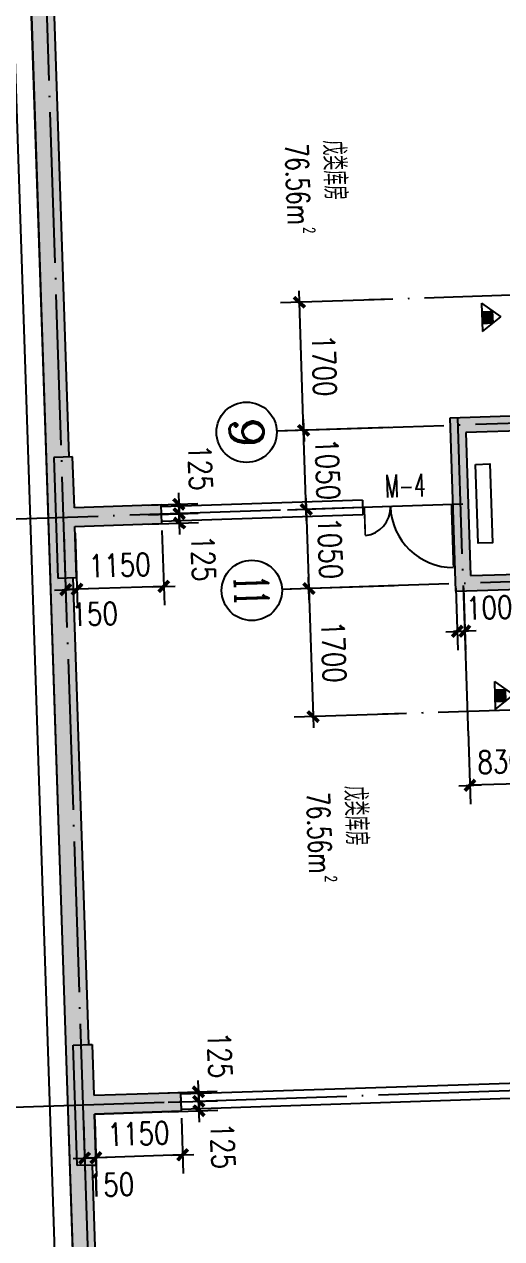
# Model space of a CAD drawing. Extents: x 634182 to 802382, y -1101880 to -864080.
# Drawn here: x 649211 to 655539, y -999921 to -983810 of the extents above; entities that cross this region are included whole.
import ezdxf
from ezdxf.enums import TextEntityAlignment as Align

# ---------------------------------------------------------------- set-up
doc = ezdxf.new("R2010")
doc.units = 0
doc.header["$LTSCALE"] = 1000
doc.header["$MEASUREMENT"] = 0
doc.linetypes.add('DOTE', pattern=[2.42, 2, -0.2, 0.02, -0.2])
doc.layers.get('0').update_dxf_attribs({"linetype": 'CONTINUOUS'})
doc.layers.get('DEFPOINTS').update_dxf_attribs({"linetype": 'CONTINUOUS'})
for name, color, linetype in [('21', 21, 'CONTINUOUS'), ('AXIS', 3, 'CONTINUOUS'), ('AXIS_TEXT', 7, 'CONTINUOUS'), ('DOTE', 1, 'DOTE'), ('MCB', 75, 'CONTINUOUS'), ('PUB_DIM', 3, 'CONTINUOUS'), ('STAIR', 2, 'CONTINUOUS'), ('TEXT1', 7, 'CONTINUOUS'), ('WALL', 191, 'CONTINUOUS'), ('WINDOW', 2, 'CONTINUOUS')]:
    doc.layers.add(name, color=color, linetype=linetype)
doc.styles.add('COMPLEX', font='COMPLEX')
doc.styles.add('DIM_FONT', font='simplex.shx', dxfattribs={"width": 0.8})
doc.styles.add('Z', font='romans', dxfattribs={"width": 0.8, "bigfont": 'z'})
doc.dimstyles.new('DIMN', dxfattribs={"dimtxt": 300, "dimasz": 1, "dimexe": 250, "dimexo": 300, "dimgap": 150, "dimtad": 1, "dimdec": 0, "dimzin": 0, "dimdsep": 46, "dimtxsty": 'DIM_FONT', "dimblk": '_DIMX', "dimblk1": '_DIMX', "dimblk2": '_DIMX', "dimcen": 2.5, "dimclrt": 7, "dimadec": 0, "dimazin": 0, "dimtfac": 1, "dimtdec": 0, "dimtix": 1, "dimtmove": 2, "dimatfit": 3, "dimldrblk": '_DIMX', "dimfxl": 0, "dimtolj": 1, "dimtzin": 0, "dimarcsym": 0})

# ---------------------------------------------------------------- blocks, each defined once
blk = doc.blocks.new('_DIMX')
blk.add_line((-150, 0), (150, 0))
at = {"const_width": 50}
blk.add_lwpolyline([(-70, -70), (70, 70)], dxfattribs=at)
blk = doc.blocks.new('*D1071')
at = {"color": 0, "linetype": 'ByBlock'}
for p, q in [((647566, -966172), (644767, -966264)), ((646624, -1014708), (645017, -966257)), ((649173, -1014625), (646375, -1014718))]:
    blk.add_line(p, q, dxfattribs=at)
at = {"layer": 'DEFPOINTS', "color": 0, "linetype": 'ByBlock'}
for p in [(647866, -966162, -285), (645017, -966256), (649473, -1014615, -285)]:
    blk.add_point(p, dxfattribs=at)
at = {"color": 0, "linetype": 'ByBlock'}
for p, rotation in [((645017, -966256), 91.90000000000002), ((646624, -1014709), 271.9)]:
    blk.add_blockref('_DIMX', p, dxfattribs=dict(at, rotation=rotation))
at = {"color": 7, "linetype": 'ByBlock', "insert": (646121, -990473), "char_height": 300, "attachment_point": 5, "rotation": 271.9, "style": 'DIM_FONT'}
blk.add_mtext('\\A1;48480', dxfattribs=at)
blk = doc.blocks.new('_A2AKO')
at = {"const_width": 0.02}
for points in [[(-0.481, -0.001), (-0.481, -0.308)], [(0.481, 0.001), (0.481, -0.691)]]:
    blk.add_lwpolyline(points, dxfattribs=at)
for centre, radius, start, end in [((-0.501, -0.003), 0.307, 274.2492, 0.2101), ((0.505, 0.002), 0.699, 180.2762, 268.0603)]:
    blk.add_arc(centre, radius, start, end)
blk = doc.blocks.new('_AXISO')
blk.add_circle((0, 0), 0.5)
at = {"layer": 'AXIS_TEXT', "style": 'COMPLEX', "width": 1.041667}
blk.add_attdef('A', text='', height=0.56, dxfattribs=at).set_placement((-0.25, -0.28), (0.25, -0.28), align=Align.FIT)
blk = doc.blocks.new('*D1083')
at = {"color": 0, "linetype": 'ByBlock'}
for p, q in [((654079, -990209), (652699, -990255)), ((652949, -990245), (652949, -990244)), ((652949, -990246), (652984, -991296)), ((654114, -991258), (652734, -991304)), ((652984, -991297), (652984, -991298))]:
    blk.add_line(p, q, dxfattribs=at)
at = {"layer": 'DEFPOINTS', "color": 0, "linetype": 'ByBlock'}
for p in [(654379, -990199), (652984, -991296), (654414, -991248, -285)]:
    blk.add_point(p, dxfattribs=at)
at = {"color": 0, "linetype": 'ByBlock'}
for p, rotation in [((652949, -990246), 271.9), ((652984, -991296), 91.90000000000002)]:
    blk.add_blockref('_DIMX', p, dxfattribs=dict(at, rotation=rotation))
at = {"color": 7, "linetype": 'ByBlock', "insert": (653266, -990761), "char_height": 300, "attachment_point": 5, "rotation": 271.9, "style": 'DIM_FONT'}
blk.add_mtext('\\A1;1050', dxfattribs=at)
blk = doc.blocks.new('*D1084')
at = {"color": 0, "linetype": 'ByBlock'}
for p, q in [((654044, -989159), (652664, -989205)), ((652914, -989196), (652914, -989195)), ((652949, -990246), (652914, -989197)), ((654079, -990209), (652699, -990255)), ((652949, -990247), (652949, -990248))]:
    blk.add_line(p, q, dxfattribs=at)
at = {"layer": 'DEFPOINTS', "color": 0, "linetype": 'ByBlock'}
for p in [(652914, -989197), (654344, -989149, -285), (654379, -990199)]:
    blk.add_point(p, dxfattribs=at)
at = {"color": 0, "linetype": 'ByBlock'}
for p, rotation in [((652914, -989197), 271.9), ((652949, -990246), 91.90000000000002)]:
    blk.add_blockref('_DIMX', p, dxfattribs=dict(at, rotation=rotation))
at = {"color": 7, "linetype": 'ByBlock', "insert": (653231, -989712), "char_height": 300, "attachment_point": 5, "rotation": 271.9, "style": 'DIM_FONT'}
blk.add_mtext('\\A1;1050', dxfattribs=at)
blk = doc.blocks.new('A$C369A06F2')
at = {"layer": 'PUB_DIM'}
for p, q in [((0, 0), (186, 248)), ((373, 0), (186, 248)), ((0, 0), (373, 0)), ((103, 138), (270, 138)), ((270, 138), (270, 0))]:
    blk.add_line(p, q, dxfattribs=at)
blk.add_solid([(103, 138), (270, 138), (103, 0), (270, 0)], dxfattribs=at)
blk = doc.blocks.new('*D1116')
at = {"color": 0, "linetype": 'ByBlock'}
for p, q in [((655095, -993184), (655127, -994156)), ((655925, -993156), (655957, -994129)), ((655118, -993906), (655117, -993906)), ((655949, -993879), (655119, -993906)), ((655950, -993879), (655951, -993879))]:
    blk.add_line(p, q, dxfattribs=at)
at = {"layer": 'DEFPOINTS', "color": 0, "linetype": 'ByBlock'}
for p in [(655085, -992884), (655915, -992857), (655119, -993906)]:
    blk.add_point(p, dxfattribs=at)
at = {"color": 0, "linetype": 'ByBlock'}
for p, rotation in [((655119, -993906), 1.900000000006955), ((655949, -993879), 181.900000000007)]:
    blk.add_blockref('_DIMX', p, dxfattribs=dict(at, rotation=rotation))
at = {"color": 7, "linetype": 'ByBlock', "insert": (655524, -993593), "char_height": 300, "attachment_point": 5, "rotation": 1.9, "style": 'DIM_FONT'}
blk.add_mtext('\\A1;830', dxfattribs=at)
blk = doc.blocks.new('*D1122')
at = {"color": 0, "linetype": 'ByBlock'}
for p, q in [((653988, -987460), (652608, -987506)), ((652914, -989196), (652858, -987499)), ((654044, -989159), (652664, -989205))]:
    blk.add_line(p, q, dxfattribs=at)
at = {"layer": 'DEFPOINTS', "color": 0, "linetype": 'ByBlock'}
for p in [(654288, -987450, -285), (652858, -987498), (654344, -989149, -285)]:
    blk.add_point(p, dxfattribs=at)
at = {"color": 0, "linetype": 'ByBlock'}
for p, rotation in [((652858, -987498), 91.90000000000002), ((652914, -989197), 271.9)]:
    blk.add_blockref('_DIMX', p, dxfattribs=dict(at, rotation=rotation))
at = {"color": 7, "linetype": 'ByBlock', "insert": (653186, -988337), "char_height": 300, "attachment_point": 5, "rotation": 271.9, "style": 'DIM_FONT'}
blk.add_mtext('\\A1;1700', dxfattribs=at)
blk = doc.blocks.new('*D1140')
at = {"color": 0, "linetype": 'ByBlock'}
for p, q in [((651035, -990524), (651068, -991517)), ((649886, -990562), (649918, -991555)), ((651059, -991267), (649911, -991305))]:
    blk.add_line(p, q, dxfattribs=at)
at = {"layer": 'DEFPOINTS', "color": 0, "linetype": 'ByBlock'}
for p in [(649876, -990262), (651025, -990224), (649910, -991305)]:
    blk.add_point(p, dxfattribs=at)
at = {"color": 0, "linetype": 'ByBlock'}
for p, rotation in [((651060, -991267), 1.900000000006132), ((649910, -991305), 181.9000000000061)]:
    blk.add_blockref('_DIMX', p, dxfattribs=dict(at, rotation=rotation))
at = {"color": 7, "linetype": 'ByBlock', "insert": (650475, -990986), "char_height": 300, "attachment_point": 5, "rotation": 1.9, "style": 'DIM_FONT'}
blk.add_mtext('\\A1;1150', dxfattribs=at)
blk = doc.blocks.new('*D1141')
at = {"color": 0, "linetype": 'ByBlock'}
for p, q in [((650854, -990191), (651510, -990169)), ((651260, -990176), (651260, -990175)), ((651260, -990177), (651264, -990302)), ((651260, -990177), (651264, -990302)), ((650858, -990316), (651514, -990294)), ((651264, -990303), (651264, -990304))]:
    blk.add_line(p, q, dxfattribs=at)
at = {"layer": 'DEFPOINTS', "color": 0, "linetype": 'ByBlock'}
for p in [(650554, -990201), (650558, -990326), (651264, -990302)]:
    blk.add_point(p, dxfattribs=at)
at = {"color": 0, "linetype": 'ByBlock'}
for p, rotation in [((651260, -990177), 271.9000000000037), ((651264, -990302), 91.90000000000371)]:
    blk.add_blockref('_DIMX', p, dxfattribs=dict(at, rotation=rotation))
at = {"color": 7, "linetype": 'ByBlock', "insert": (651544, -989690), "char_height": 300, "attachment_point": 5, "rotation": 271.9, "style": 'DIM_FONT'}
blk.add_mtext('\\A1;125', dxfattribs=at)
blk = doc.blocks.new('*D1142')
at = {"color": 0, "linetype": 'ByBlock'}
for p, q in [((650858, -990316), (651514, -990294)), ((651264, -990301), (651264, -990300)), ((651264, -990302), (651268, -990427)), ((651264, -990302), (651268, -990427)), ((650862, -990441), (651518, -990419)), ((651268, -990428), (651268, -990429))]:
    blk.add_line(p, q, dxfattribs=at)
at = {"layer": 'DEFPOINTS', "color": 0, "linetype": 'ByBlock'}
for p in [(650558, -990326), (650562, -990450), (651268, -990427)]:
    blk.add_point(p, dxfattribs=at)
at = {"color": 0, "linetype": 'ByBlock'}
for p, rotation in [((651264, -990302), 271.8999999999575), ((651268, -990427), 91.8999999999575)]:
    blk.add_blockref('_DIMX', p, dxfattribs=dict(at, rotation=rotation))
at = {"color": 7, "linetype": 'ByBlock', "insert": (651584, -990894), "char_height": 300, "attachment_point": 5, "rotation": 271.9, "style": 'DIM_FONT'}
blk.add_mtext('\\A1;125', dxfattribs=at)
blk = doc.blocks.new('*D1143')
at = {"color": 0, "linetype": 'ByBlock'}
for p, q in [((650144, -998358), (650169, -999096)), ((651293, -998320), (651318, -999058)), ((651309, -998808), (650161, -998847))]:
    blk.add_line(p, q, dxfattribs=at)
at = {"layer": 'DEFPOINTS', "color": 0, "linetype": 'ByBlock'}
for p in [(650134, -998058), (651283, -998020), (650160, -998847)]:
    blk.add_point(p, dxfattribs=at)
at = {"color": 0, "linetype": 'ByBlock'}
for p, rotation in [((651310, -998808), 1.90000000000917), ((650160, -998847), 181.9000000000092)]:
    blk.add_blockref('_DIMX', p, dxfattribs=dict(at, rotation=rotation))
at = {"color": 7, "linetype": 'ByBlock', "insert": (650725, -998528), "char_height": 300, "attachment_point": 5, "rotation": 1.9, "style": 'DIM_FONT'}
blk.add_mtext('\\A1;1150', dxfattribs=at)
blk = doc.blocks.new('*D1165')
at = {"color": 0, "linetype": 'ByBlock'}
for p, q in [((649735, -990567), (649768, -991560)), ((649886, -990562), (649918, -991555)), ((649759, -991310), (649758, -991310)), ((649910, -991305), (649760, -991310)), ((649910, -991305), (649760, -991310)), ((649911, -991305), (649912, -991305))]:
    blk.add_line(p, q, dxfattribs=at)
at = {"layer": 'DEFPOINTS', "color": 0, "linetype": 'ByBlock'}
for p in [(649725, -990267), (649876, -990262), (649760, -991310)]:
    blk.add_point(p, dxfattribs=at)
at = {"color": 0, "linetype": 'ByBlock'}
for p, rotation in [((649760, -991310), 1.90000000006792), ((649910, -991305), 181.9000000000679)]:
    blk.add_blockref('_DIMX', p, dxfattribs=dict(at, rotation=rotation))
at = {"color": 7, "linetype": 'ByBlock', "insert": (650144, -991633), "char_height": 300, "attachment_point": 5, "rotation": 1.9, "style": 'DIM_FONT'}
blk.add_mtext('\\A1;150', dxfattribs=at)
blk = doc.blocks.new('*D1166')
at = {"color": 0, "linetype": 'ByBlock'}
for p, q in [((649994, -998363), (650019, -999101)), ((650144, -998358), (650169, -999096)), ((650009, -998852), (650008, -998852)), ((650160, -998847), (650010, -998852)), ((650160, -998847), (650010, -998852)), ((650161, -998847), (650162, -998847))]:
    blk.add_line(p, q, dxfattribs=at)
at = {"layer": 'DEFPOINTS', "color": 0, "linetype": 'ByBlock'}
for p in [(649984, -998063), (650134, -998058), (650010, -998852)]:
    blk.add_point(p, dxfattribs=at)
at = {"color": 0, "linetype": 'ByBlock'}
for p, rotation in [((650010, -998852), 1.899999999949247), ((650160, -998847), 181.8999999999492)]:
    blk.add_blockref('_DIMX', p, dxfattribs=dict(at, rotation=rotation))
at = {"color": 7, "linetype": 'ByBlock', "insert": (650360, -999205), "char_height": 300, "attachment_point": 5, "rotation": 1.9, "style": 'DIM_FONT'}
blk.add_mtext('\\A1;150', dxfattribs=at)
blk = doc.blocks.new('*D1167')
at = {"color": 0, "linetype": 'ByBlock'}
for p, q in [((651113, -997986), (651768, -997965)), ((651117, -998111), (651772, -998090)), ((651518, -997972), (651518, -997971)), ((651518, -997973), (651523, -998098)), ((651518, -997973), (651523, -998098)), ((651523, -998099), (651523, -998100))]:
    blk.add_line(p, q, dxfattribs=at)
at = {"layer": 'DEFPOINTS', "color": 0, "linetype": 'ByBlock'}
for p in [(650813, -997996), (650817, -998121), (651523, -998098)]:
    blk.add_point(p, dxfattribs=at)
at = {"color": 0, "linetype": 'ByBlock'}
for p, rotation in [((651518, -997973), 271.8999999999539), ((651523, -998098), 91.89999999995393)]:
    blk.add_blockref('_DIMX', p, dxfattribs=dict(at, rotation=rotation))
at = {"color": 7, "linetype": 'ByBlock', "insert": (651802, -997486), "char_height": 300, "attachment_point": 5, "rotation": 271.9, "style": 'DIM_FONT'}
blk.add_mtext('\\A1;125', dxfattribs=at)
blk = doc.blocks.new('*D1168')
at = {"color": 0, "linetype": 'ByBlock'}
for p, q in [((651117, -998111), (651772, -998090)), ((651523, -998097), (651522, -998096)), ((651121, -998236), (651777, -998214)), ((651523, -998098), (651527, -998223)), ((651523, -998098), (651527, -998223)), ((651527, -998224), (651527, -998225))]:
    blk.add_line(p, q, dxfattribs=at)
at = {"layer": 'DEFPOINTS', "color": 0, "linetype": 'ByBlock'}
for p in [(650817, -998121), (650821, -998246), (651527, -998223)]:
    blk.add_point(p, dxfattribs=at)
at = {"color": 0, "linetype": 'ByBlock'}
for p, rotation in [((651523, -998098), 271.9000000001673), ((651527, -998223), 91.90000000016728)]:
    blk.add_blockref('_DIMX', p, dxfattribs=dict(at, rotation=rotation))
at = {"color": 7, "linetype": 'ByBlock', "insert": (651842, -998690), "char_height": 300, "attachment_point": 5, "rotation": 271.9, "style": 'DIM_FONT'}
blk.add_mtext('\\A1;125', dxfattribs=at)
blk = doc.blocks.new('*D1218')
at = {"color": 0, "linetype": 'ByBlock'}
for p, q in [((654932, -991292), (654960, -992113)), ((655032, -991288), (655059, -992110)), ((654950, -991863), (654949, -991863)), ((654951, -991863), (655051, -991860)), ((654951, -991863), (655051, -991860)), ((655052, -991860), (655053, -991860))]:
    blk.add_line(p, q, dxfattribs=at)
at = {"layer": 'DEFPOINTS', "color": 0, "linetype": 'ByBlock'}
for p in [(654922, -990992, -285), (655022, -990989, -285), (655051, -991860)]:
    blk.add_point(p, dxfattribs=at)
at = {"color": 0, "linetype": 'ByBlock'}
for p, rotation in [((654951, -991863), 1.899999999930673), ((655051, -991860), 181.8999999999306)]:
    blk.add_blockref('_DIMX', p, dxfattribs=dict(at, rotation=rotation))
at = {"color": 7, "linetype": 'ByBlock', "insert": (655374, -991549), "char_height": 300, "attachment_point": 5, "rotation": 1.9, "style": 'DIM_FONT'}
blk.add_mtext('\\A1;100', dxfattribs=at)

msp = doc.modelspace()

# ---------------------------------------------------------------- linework, layer by layer
at = {"layer": '21'}
for points in [[(650614.348, -1014036.574), (650324.204, -1014346.364), (649572.96, -982653.976), (649263.269, -982364.1)], [(657092.744, -989158.232), (657086.113, -988958.342), (655063.86, -989225.537), (654857.339, -989032.278)], [(655063.86, -989225.537), (654857.339, -989032.278), (655126.855, -991124.493), (654933.596, -991331.014)], [(649602.018, -989556.835), (649851.88, -989548.547), (649655.066, -991155.956), (649904.928, -991147.667)], [(651023.627, -990185.02), (651031.919, -990434.993), (649824.11, -990224.812), (649832.478, -990474.672)], [(655126.855, -991124.493), (654933.596, -991331.014), (657155.739, -991057.188), (657162.37, -991257.078)], [(649860.628, -997352.547), (650110.49, -997344.258), (649913.676, -998951.667), (650163.539, -998943.379)], [(651282.238, -997980.759), (651290.527, -998230.621), (650132.87, -998018.887), (650141.159, -998268.75)]]:
    msp.add_solid(points, dxfattribs=at)
at = {"layer": 'AXIS'}
for p, q in [((653965.399, -989161.922), (652557.308, -989208.633)), ((654035.024, -991260.768), (652626.934, -991307.479))]:
    msp.add_line(p, q, dxfattribs=at)
at = {"layer": 'DOTE'}
for p, q in [((649469.703, -982557.454), (649986.92, -998148.77)), ((658932.02, -987296.227), (653779.024, -987467.17)), ((657189.373, -989054.972), (653965.399, -989161.922)), ((655097.468, -993254.771), (654957.284, -989028.963)), ((655025.396, -990177.336), (648234.658, -990402.608)), ((657258.999, -991153.817), (653905.014, -991265.081)), ((659114.373, -992793.203), (653961.377, -992964.146)), ((665578.346, -997631.626), (648493.268, -998198.312)), ((649986.987, -998148.804), (650665.854, -1018612.965))]:
    msp.add_line(p, q, dxfattribs=at)
at = {"layer": 'STAIR'}
msp.add_lwpolyline([(655190.795, -989649.062), (655381.475, -989642.736), (655416.122, -990687.161), (655225.442, -990693.487)], close=True, dxfattribs=at)
at = {"layer": 'WALL'}
for p, q in [((649498.67, -989460.181), (649263.269, -982364.1)), ((649596.169, -983353.619), (649801.731, -989550.21)), ((654857.339, -989032.278), (657086.113, -988958.342)), ((654933.596, -991331.014), (654857.339, -989032.278)), ((657092.744, -989158.232), (655063.86, -989225.537)), ((655063.86, -989225.537), (655126.855, -991124.493)), ((649498.58, -989460.184), (649780.4, -997955.54)), ((649851.88, -989548.547), (649602.018, -989556.835)), ((649602.018, -989556.835), (649655.066, -991155.956)), ((649874.26, -990223.176), (649851.88, -989548.547)), ((651023.628, -990185.047), (649874.26, -990223.176)), ((651031.916, -990434.91), (651023.628, -990185.047)), ((653692.913, -990124.542), (651024.557, -990213.061)), ((653692.811, -990121.487), (653699.278, -990316.437)), ((653699.278, -990316.437), (651030.923, -990404.956)), ((649882.549, -990473.038), (651031.916, -990434.91)), ((649904.928, -991147.667), (649882.549, -990473.038)), ((649655.066, -991155.956), (649904.928, -991147.667)), ((649854.78, -991149.331), (650060.342, -997345.922)), ((655126.855, -991124.493), (657155.739, -991057.188)), ((654933.596, -991331.014), (657162.37, -991257.078)), ((649860.628, -997352.547), (650110.49, -997344.258)), ((649913.676, -998951.667), (649860.628, -997352.547)), ((650060.342, -997345.922), (650110.49, -997344.258)), ((650110.49, -997344.258), (650132.87, -998018.887)), ((663975.908, -997584.678), (651283.066, -998005.724)), ((665481.806, -997734.862), (651289.697, -998205.614)), ((649780.491, -997955.544), (649976.101, -1003852.134)), ((650132.87, -998018.887), (651282.238, -997980.759)), ((651282.238, -997980.759), (651290.527, -998230.621)), ((651283.06, -998005.523), (651289.691, -998205.413)), ((650141.159, -998268.75), (651290.527, -998230.621)), ((651290.527, -998230.621), (650141.159, -998268.75)), ((650163.539, -998943.379), (650141.159, -998268.75)), ((650141.159, -998268.75), (650163.539, -998943.379)), ((650163.539, -998943.379), (649913.676, -998951.667)), ((650284.474, -1004092.2), (650113.51, -998945.038)), ((650113.731, -998945.031), (650163.539, -998943.379))]:
    msp.add_line(p, q, dxfattribs=at)
for points in [[(670969.365, -973139.448), (670969.365, -973139.448), (670720.646, -965643.597), (654729.491, -966174.079), (655259.944, -982165.17), (649263.175, -982364.103), (650324.136, -1014346.366), (666315.446, -1013815.88), (666070.143, -1006420.045)], [(654481.667, -965942.168), (655012.119, -981933.259), (649015.35, -982132.192), (650092.225, -1014594.192), (666563.27, -1014047.791), (666558.594, -1013906.825)]]:
    msp.add_lwpolyline(points, dxfattribs=at)

# ---------------------------------------------------------------- block references
at = {"layer": 'AXIS'}
ref = msp.add_blockref('_AXISO', (652157.528, -989221.895), dxfattribs=dict(at, xscale=800, yscale=800, zscale=800, rotation=271.9))
ref.add_attrib('A', '9', dxfattribs={"layer": 'AXIS_TEXT', "height": 448, "rotation": 271.9, "style": 'COMPLEX', "width": 1.339286}).set_placement((651927.02, -989029.432), (651940.283, -989429.212), align=Align.FIT)
ref = msp.add_blockref('_AXISO', (652227.154, -991320.741), dxfattribs=dict(at, xscale=800, yscale=800, zscale=800, rotation=271.9))
ref.add_attrib('A', '11', dxfattribs={"layer": 'AXIS_TEXT', "height": 448, "rotation": 271.9, "style": 'COMPLEX', "width": 0.78125}).set_placement((651996.646, -991128.278), (652009.908, -991528.058), align=Align.FIT)
at = {"layer": 'WALL', "rotation": 271.9}
for p in [(655273.392, -987511.797, -284.642), (655442.232, -992528.1)]:
    msp.add_blockref('A$C369A06F2', p, dxfattribs=at)
at = {"layer": 'WINDOW', "xscale": 1200, "yscale": 1200, "zscale": 1200, "rotation": 1.899999999999999}
msp.add_blockref('_A2AKO', (654295.797, -990201.539), dxfattribs=at)

# ---------------------------------------------------------------- texts
at = {"layer": 'MCB', "style": 'Z', "width": 0.6}
msp.add_text('M-4', height=300, rotation=1.9, dxfattribs=at).set_placement((653995.395, -990088.809, -284.642))
at = {"layer": 'TEXT1', "style": 'Z', "width": 0.7}
for p in [(653163.395, -985351.004), (653447.503, -993915.343)]:
    msp.add_text('戊类库房', height=300, rotation=271.9, dxfattribs=at).set_placement(p)
for s, height, p in [('76.56m', 300, (652853.647, -986470.406)), ('2', 150, (652989.373, -986586.608)), ('76.56m', 300, (653139.108, -995075.531)), ('2', 150, (653274.834, -995191.733))]:
    msp.add_text(s, height=height, rotation=271.9, dxfattribs=at).set_placement(p, align=Align.MIDDLE_RIGHT)

# ---------------------------------------------------------------- dimensions: what is measured, and where the dimension line sits
at = {"layer": 'AXIS'}
for base, p1, p2, picture, middle in [((645017.117, -966256.139), (649473.309, -1014614.723, -284.642), (647865.954, -966161.634, -284.642), '*D1071', (646120.63, -990472.738)), ((652857.74, -987497.732), (654344.211, -989149.356, -284.642), (654287.848, -987450.29, -284.642), '*D1122', (653185.757, -988337.318)), ((652914.104, -989196.797), (654379.024, -990198.778), (654344.211, -989149.356, -284.642), '*D1084', (653231.346, -989711.562)), ((652983.73, -991295.643), (654379.024, -990198.778), (654413.837, -991248.201, -284.642), '*D1083', (653266.159, -990760.985))]:
    dim = msp.add_linear_dim(base=base, p1=p1, p2=p2, angle=271.9, dimstyle='DIMN', dxfattribs=at)
    dim.commit()
    dim.dimension.update_dxf_attribs({"geometry": picture, "text_midpoint": middle})
msp.add_linear_dim(base=(653040.094, -992994.708), p1=(654413.837, -991248.201, -284.642), p2=(654470.201, -992947.266, -284.642), angle=271.9, dimstyle='DIMN', dxfattribs=at).render()
at = {"layer": 'PUB_DIM'}
for base, p1, p2, angle, picture, middle in [((651263.983, -990302.115, -284.642), (650554.097, -990200.596, -284.642), (650558.241, -990325.527, -284.642), 271.9, '*D1141', (651543.859, -989690.499, -284.642)), ((651268.128, -990427.046, -284.642), (650558.241, -990325.527, -284.642), (650562.385, -990450.458, -284.642), 271.9, '*D1142', (651583.778, -990893.837, -284.642)), ((649760.061, -991310.188, -284.642), (649875.555, -990262.214, -284.642), (649725.461, -990267.193, -284.642), 181.9, '*D1165', (650143.718, -991633.287, -284.642)), ((655051.2, -991860.031), (654922.344, -990991.825, -284.642), (655022.289, -990988.51, -284.642), 1.9, '*D1218', (655374.179, -991549.151)), ((651522.555, -998097.838, -284.642), (650812.669, -997996.319, -284.642), (650816.813, -998121.25, -284.642), 271.9, '*D1167', (651802.431, -997486.223, -284.642)), ((650010.234, -998851.56, -284.642), (650134.162, -998057.829, -284.642), (649984.068, -998062.808, -284.642), 181.9, '*D1166', (650360.431, -999205.109, -284.642)), ((651526.7, -998222.77, -284.642), (650816.813, -998121.25, -284.642), (650820.958, -998246.182, -284.642), 271.9, '*D1168', (651842.35, -998689.561, -284.642))]:
    dim = msp.add_linear_dim(base=base, p1=p1, p2=p2, angle=angle, dimstyle='DIMN', dxfattribs=at)
    dim.commit()
    dim.dimension.update_dxf_attribs({"geometry": picture, "text_midpoint": middle, "dimtype": 129})
for p1, p2, distance, picture, middle in [((651024.923, -990224.086, -284.642), (649875.555, -990262.214, -284.642), 1043.568, '*D1140', (650474.892, -990986.309, -284.642)), ((655914.714, -992856.53, -284.642), (655085.17, -992884.049, -284.642), 1022.783, '*D1116', (655523.906, -993592.676, -284.642)), ((651283.444, -998019.703, -284.642), (650134.162, -998057.829, -284.642), 789.186, '*D1143', (650725.022, -998527.683, -284.642))]:
    dim = msp.add_aligned_dim(p1=p1, p2=p2, distance=distance, dimstyle='DIMN', dxfattribs=at)
    dim.commit()
    dim.dimension.update_dxf_attribs({"geometry": picture, "text_midpoint": middle})

doc.saveas('drawing.dxf')
